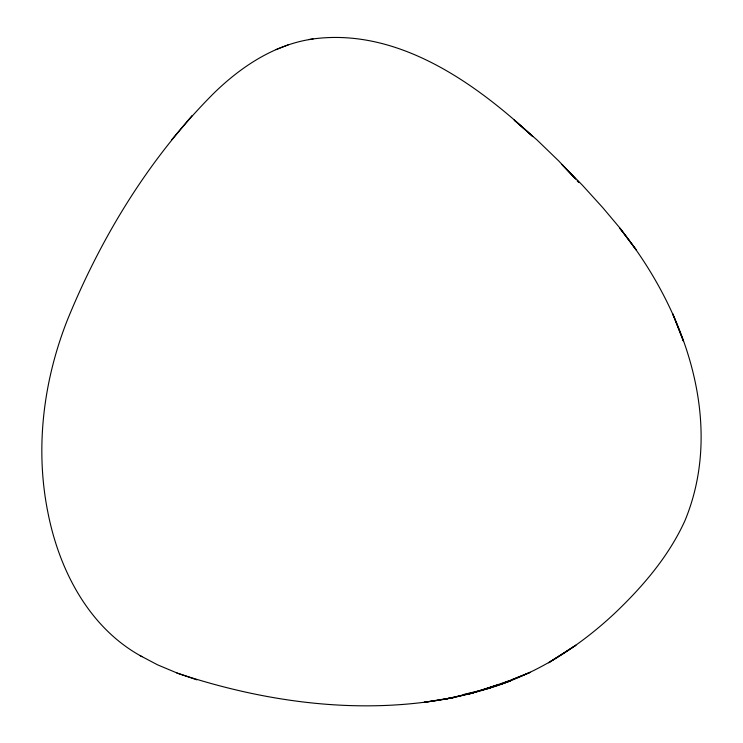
<?xml version="1.0" encoding="UTF-8"?>
<svg xmlns="http://www.w3.org/2000/svg" width="743" height="743" viewBox="0 0 743 743"><rect width="100%" height="100%" fill="white"/><g stroke="black" fill="none" stroke-linecap="round" stroke-linejoin="round"><path stroke-width="1.11" d="M313.082 38.97C274.687 44.301 240.89 66.74 213.678 93.386C149.752 157.34 101.503 236.404 67.446 319.861C43.475 380.518 34.94 447.806 47.821 512.057C58.985 569.63 88.733 627.798 142.015 656.654M192.121 115.537L171.652 139.805M509.076 680.848L481.863 690.061C532.842 676.789 578.268 647.785 616.263 611.833C643.791 585.382 669.062 555.69 684.953 520.657C725.874 421.634 683.588 307.435 619.792 228.231L636.259 249.899L620.238 228.417L602.731 207.603L582.308 185.109L561.857 164.37L575.658 179.044L558.829 161.036L537.031 139.972L514.202 120.097L532.815 136.545C473.18 81.098 394.431 25.782 308.651 39.593M511.203 679.994L530.298 672.304L501.655 683.829L510.794 680.746C482.996 691.464 453.88 698.476 424.346 702.246L453.555 697.528L476.198 691.872L498.098 684.879L469 694.018L476.198 691.872L446.97 698.782L453.555 697.528C361.832 715.639 265.91 702.609 177.893 673.353L157.637 664.864L139.758 655.447M276.071 49.605L288.247 44.84M463.493 694.556L471.016 692.717M472.437 692.374L490.315 687.99M176.704 672.926L196.849 679.845M575.769 645.314L548.705 662.719L575.769 645.314M578.723 182.304L577.19 180.67L578.723 182.295M683.449 341.148L672.814 313.955L683.449 341.148"/></g></svg>
